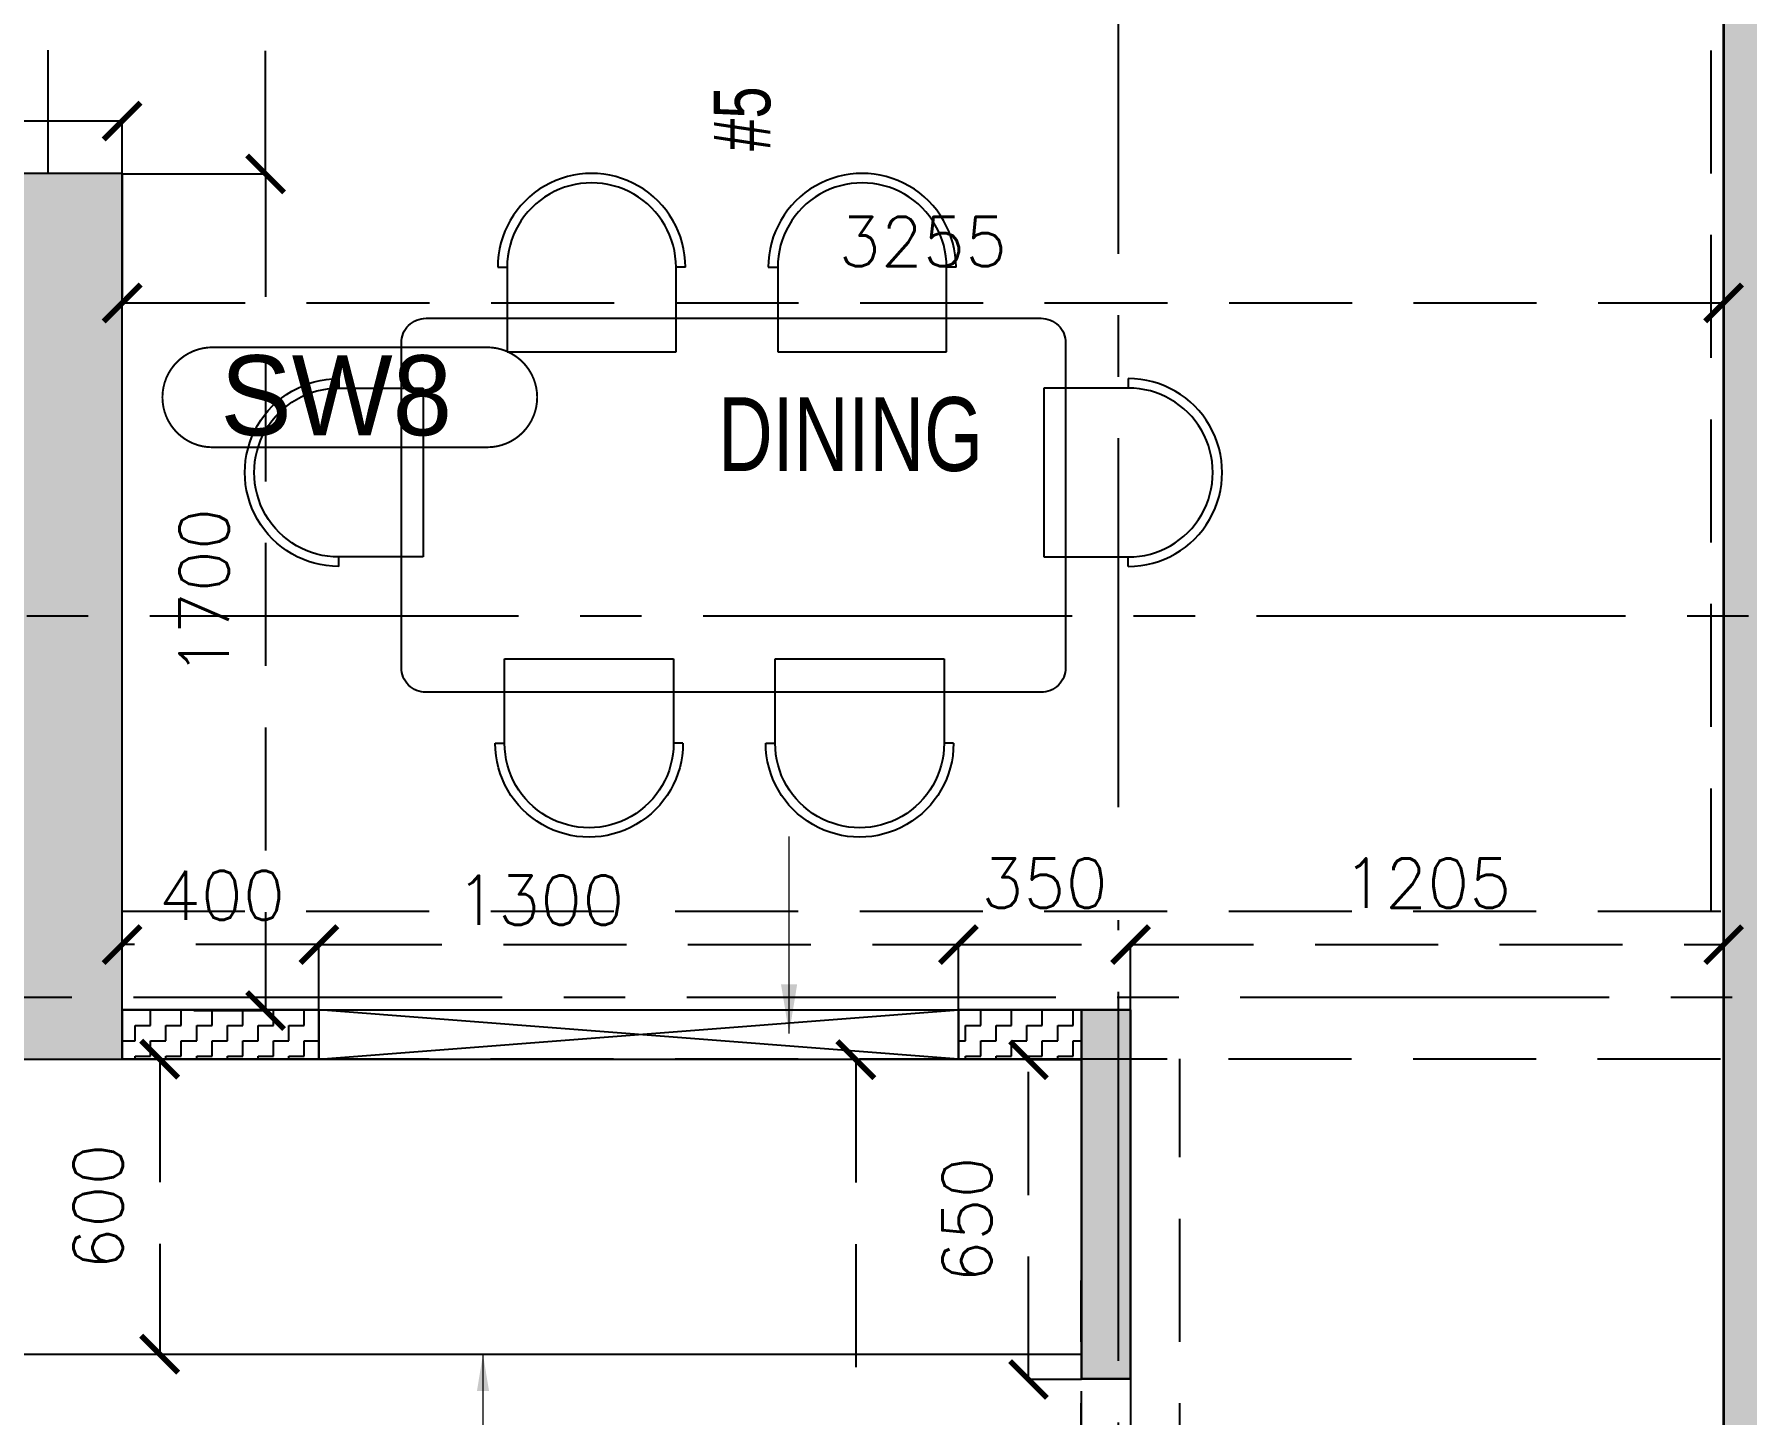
# Model space of a CAD drawing. Header units: millimetres. Extents: x 1167879 to 1231451, y -5731814 to -5645217.
# Drawn here: x 1202764 to 1206244, y -5708823 to -5706017 of the extents above; entities that cross this region are included whole.
import ezdxf

# ---------------------------------------------------------------- set-up
doc = ezdxf.new("R2010")
doc.units = ezdxf.units.MM
doc.header["$LTSCALE"] = 1000
doc.header["$MEASUREMENT"] = 0
for name, pattern in [('2BHK-A - BACK$0$AUDIT_D_120904163729-0', [0]), ('2BHK-A - BACK$0$HIDDEN', [0.375, 0.25, -0.125]), ('AUDIT_D_120904163729-0', [0]), ('T8(T9 IS SIMILAR) - DIMENSION & TEXTING$0$HIDDEN', [0.375, 0.25, -0.125]), ('T8(T9 IS SIMILAR)$0$$0$HIDDEN', [0.375, 0.25, -0.125]), ('T8_REFUGE COLUMNS$0$CENTER2', [1.125, 0.75, -0.125, 0.125, -0.125])]:
    doc.linetypes.add(name, pattern=pattern)
doc.layers.get('0').update_dxf_attribs({"linetype": 'AUDIT_D_120904163729-0'})
for name, color, linetype in [('2BHK-A - BACK$0$2BHK-A - FRONT$0$a-furniture', 8, 'Continuous'), ('2BHK-A - BACK$0$A-HATCH -160', 251, '2BHK-A - BACK$0$AUDIT_D_120904163729-0'), ('2BHK-A - BACK$0$a-KIT FIX', 251, 'Continuous'), ('2BHK-A - BACK$0$A-LINTEL', 5, '2BHK-A - BACK$0$HIDDEN'), ('2BHK-A - BACK$0$CUT-OUT', 49, 'Continuous'), ('T8(T9 IS SIMILAR) - DIMENSION & TEXTING$0$A-DIMENSIONS', 2, 'T8(T9 IS SIMILAR) - DIMENSION & TEXTING$0$HIDDEN'), ('T8(T9 IS SIMILAR)$0$$6$a-beam 2', 50, 'Continuous'), ('T8(T9 IS SIMILAR)$0$S-BEAM', 20, 'T8(T9 IS SIMILAR)$0$$0$HIDDEN'), ('T8_REFUGE COLUMNS$0$A-CENTERLINE', 193, 'T8_REFUGE COLUMNS$0$CENTER2'), ('T8_REFUGE COLUMNS$0$A-RCC COLS', 3, 'Continuous'), ('T8_TYPICAL COLUMNS$0$A-RCC COLS', 3, 'Continuous')]:
    doc.layers.add(name, color=color, linetype=linetype)
for name, color, linetype, lineweight in [('2BHK-A - BACK$0$A-WALL- 160', 6, 'Continuous', 30), ('T8(T9 IS SIMILAR) - DIMENSION & TEXTING$0$a-Text', 4, 'Continuous', 0), ('T8(T9 IS SIMILAR) - DIMENSION & TEXTING$0$R0-18-10-2014-T1-1st Podium Floor Plan$0$Text', 2, 'Continuous', 0), ('T8(T9 IS SIMILAR)$0$D&W', 8, 'Continuous', 25), ('T8_REFUGE COLUMNS$0$A-COLUMN NO size reduce', 81, 'Continuous', 25)]:
    doc.layers.add(name, color=color, linetype=linetype, lineweight=lineweight)
doc.layers.add('T8_REFUGE COLUMNS$0$COL-HATCH', color=7, linetype='Continuous', lineweight=25, true_color=0xa3a3a3)
doc.styles.add('T8(T9 IS SIMILAR) - DIMENSION & TEXTING$0$ARIAL ARROW', font='swisscl.ttf')
doc.styles.add('T8(T9 IS SIMILAR) - DIMENSION & TEXTING$0$Romans 1', font='romans.shx', dxfattribs={"height": 100})
doc.styles.add('T8(T9 IS SIMILAR) - DIMENSION & TEXTING$0$Tahoma', font='tahoma.ttf')
doc.styles.add('T8_REFUGE COLUMNS$0$STANDARD', font='GOTHIC.TTF')
doc.dimstyles.new('T8(T9 IS SIMILAR) - DIMENSION & TEXTING$0$ALPINE S', dxfattribs={"dimscale": 0, "dimtxt": 100, "dimasz": 75, "dimexe": 0, "dimexo": 0, "dimgap": 75, "dimtad": 1, "dimdec": 0, "dimzin": 0, "dimdsep": 46, "dimtxsty": 'T8(T9 IS SIMILAR) - DIMENSION & TEXTING$0$Romans 1', "dimblk": 'T8(T9 IS SIMILAR) - DIMENSION & TEXTING$0$_ArchTick', "dimcen": 0.09, "dimclrd": 256, "dimclre": 256, "dimclrt": 7, "dimadec": 0, "dimazin": 0, "dimtfac": 1, "dimtdec": 0, "dimtofl": 0, "dimtmove": 1, "dimatfit": 0, "dimldrblk": 'T8(T9 IS SIMILAR) - DIMENSION & TEXTING$0$_Open90', "dimfxl": 1, "dimtolj": 1, "dimtzin": 0, "dimarcsym": 0})
doc.dimstyles.new('T8(T9 IS SIMILAR) - DIMENSION & TEXTING$0$SAMATA STD', dxfattribs={"dimtxt": 100, "dimasz": 50, "dimexe": 50, "dimexo": 50, "dimgap": 10, "dimtad": 0, "dimdec": 0, "dimrnd": 5, "dimzin": 0, "dimdsep": 46, "dimtxsty": 'T8(T9 IS SIMILAR) - DIMENSION & TEXTING$0$Tahoma', "dimblk": 'T8(T9 IS SIMILAR) - DIMENSION & TEXTING$0$_Origin2', "dimcen": -50, "dimdle": 50, "dimclrd": 7, "dimclre": 7, "dimclrt": 7, "dimadec": 0, "dimazin": 0, "dimtfac": 1, "dimtdec": 0, "dimtmove": 1, "dimatfit": 3, "dimfxl": 150, "dimtfill": 1, "dimtolj": 1, "dimtzin": 0, "dimlwd": -1, "dimlwe": -1, "dimarcsym": 0})
pattern_1 = [(9e-15, (7e-09, 0), (31.25, 31.25), [31.25, -31.25]), (90, (31.25, 0), (-31.25, 31.25), [31.25, -31.25])]

# ---------------------------------------------------------------- blocks, each defined once
blk = doc.blocks.new('T8(T9 IS SIMILAR) - DIMENSION & TEXTING$0$_ArchTick')
at = {"color": 0, "linetype": 'ByBlock', "const_width": 0.15}
blk.add_lwpolyline([(-0.5, -0.5), (0.5, 0.5)], dxfattribs=at)
blk = doc.blocks.new('*D488')
at = {"layer": 'T8(T9 IS SIMILAR) - DIMENSION & TEXTING$0$A-DIMENSIONS', "linetype": 'T8(T9 IS SIMILAR) - DIMENSION & TEXTING$0$HIDDEN', "lineweight": -2, "transparency": 16777216}
for p, q in [((1204892.3, -5708101.3), (1204784.6, -5708101.3)), ((1204892.3, -5708751), (1204784.6, -5708751))]:
    blk.add_line(p, q, dxfattribs=at)
at = {"layer": 'T8(T9 IS SIMILAR) - DIMENSION & TEXTING$0$A-DIMENSIONS', "lineweight": -2, "transparency": 16777216}
blk.add_line((1204784.6, -5708751), (1204784.6, -5708101.3), dxfattribs=at)
at = {"layer": 'T8(T9 IS SIMILAR) - DIMENSION & TEXTING$0$A-DIMENSIONS', "linetype": 'ByBlock', "lineweight": -2, "transparency": 16777216, "xscale": 75, "yscale": 75, "zscale": 75}
for p, rotation in [((1204784.6, -5708101.3), 90), ((1204784.6, -5708751), 270)]:
    blk.add_blockref('T8(T9 IS SIMILAR) - DIMENSION & TEXTING$0$_ArchTick', p, dxfattribs=dict(at, rotation=rotation))
at = {"layer": 'T8(T9 IS SIMILAR) - DIMENSION & TEXTING$0$A-DIMENSIONS', "color": 7, "linetype": 'ByBlock', "transparency": 16777216, "insert": (1204659.6, -5708426.1), "char_height": 100, "attachment_point": 5, "rotation": 90, "style": 'T8(T9 IS SIMILAR) - DIMENSION & TEXTING$0$Romans 1'}
blk.add_mtext('\\A1;650', dxfattribs=at)
blk = doc.blocks.new('T8(T9 IS SIMILAR) - DIMENSION & TEXTING$0$_Open90')
at = {"color": 0, "linetype": 'ByBlock', "lineweight": -2}
for p, q in [((-0.5, 0.5), (0, 0)), ((0, 0), (-1, 0)), ((0, 0), (-0.5, -0.5))]:
    blk.add_line(p, q, dxfattribs=at)
blk = doc.blocks.new('*D491')
at = {"layer": 'T8(T9 IS SIMILAR) - DIMENSION & TEXTING$0$A-DIMENSIONS', "linetype": 'T8(T9 IS SIMILAR) - DIMENSION & TEXTING$0$HIDDEN', "lineweight": -2, "transparency": 16777216}
for p, q in [((1204498.4, -5708100.9), (1204433.5, -5708100.9)), ((1204498.4, -5710550.9), (1204433.5, -5710550.9))]:
    blk.add_line(p, q, dxfattribs=at)
at = {"layer": 'T8(T9 IS SIMILAR) - DIMENSION & TEXTING$0$A-DIMENSIONS', "lineweight": -2, "transparency": 16777216}
blk.add_line((1204433.5, -5708100.9), (1204433.5, -5710550.9), dxfattribs=at)
at = {"layer": 'T8(T9 IS SIMILAR) - DIMENSION & TEXTING$0$A-DIMENSIONS', "linetype": 'ByBlock', "lineweight": -2, "transparency": 16777216, "xscale": 75, "yscale": 75, "zscale": 75}
for p, rotation in [((1204433.5, -5708100.9), 90), ((1204433.5, -5710550.9), 270)]:
    blk.add_blockref('T8(T9 IS SIMILAR) - DIMENSION & TEXTING$0$_ArchTick', p, dxfattribs=dict(at, rotation=rotation))
at = {"layer": 'T8(T9 IS SIMILAR) - DIMENSION & TEXTING$0$A-DIMENSIONS', "color": 7, "linetype": 'ByBlock', "transparency": 16777216, "insert": (1204308.5, -5709325.9), "char_height": 100, "attachment_point": 5, "rotation": 90, "style": 'T8(T9 IS SIMILAR) - DIMENSION & TEXTING$0$Romans 1'}
blk.add_mtext('\\A1;2450', dxfattribs=at)
blk = doc.blocks.new('*D451')
at = {"layer": 'T8(T9 IS SIMILAR) - DIMENSION & TEXTING$0$A-DIMENSIONS', "linetype": 'T8(T9 IS SIMILAR) - DIMENSION & TEXTING$0$HIDDEN', "lineweight": -2, "transparency": 16777216}
for p, q in [((1203039.8, -5702325.8), (1203233.8, -5702325.8)), ((1202942.3, -5706300.9), (1203233.8, -5706300.9))]:
    blk.add_line(p, q, dxfattribs=at)
at = {"layer": 'T8(T9 IS SIMILAR) - DIMENSION & TEXTING$0$A-DIMENSIONS', "lineweight": -2, "transparency": 16777216}
blk.add_line((1203233.8, -5706300.9), (1203233.8, -5702325.8), dxfattribs=at)
at = {"layer": 'T8(T9 IS SIMILAR) - DIMENSION & TEXTING$0$A-DIMENSIONS', "linetype": 'ByBlock', "lineweight": -2, "transparency": 16777216, "xscale": 75, "yscale": 75, "zscale": 75}
for p, rotation in [((1203233.8, -5702325.8), 90), ((1203233.8, -5706300.9), 270)]:
    blk.add_blockref('T8(T9 IS SIMILAR) - DIMENSION & TEXTING$0$_ArchTick', p, dxfattribs=dict(at, rotation=rotation))
at = {"layer": 'T8(T9 IS SIMILAR) - DIMENSION & TEXTING$0$A-DIMENSIONS', "color": 7, "linetype": 'ByBlock', "transparency": 16777216, "insert": (1203108.8, -5704313.4), "char_height": 100, "attachment_point": 5, "rotation": 90, "style": 'T8(T9 IS SIMILAR) - DIMENSION & TEXTING$0$Romans 1'}
blk.add_mtext('\\A1;3975', dxfattribs=at)
blk = doc.blocks.new('*D452')
at = {"layer": 'T8(T9 IS SIMILAR) - DIMENSION & TEXTING$0$A-DIMENSIONS', "linetype": 'T8(T9 IS SIMILAR) - DIMENSION & TEXTING$0$HIDDEN', "lineweight": -2, "transparency": 16777216}
for p, q in [((1203088, -5706300.9), (1203233.8, -5706300.9)), ((1203088, -5708001.3), (1203233.8, -5708001.3))]:
    blk.add_line(p, q, dxfattribs=at)
at = {"layer": 'T8(T9 IS SIMILAR) - DIMENSION & TEXTING$0$A-DIMENSIONS', "lineweight": -2, "transparency": 16777216}
blk.add_line((1203233.8, -5706300.9), (1203233.8, -5708001.3), dxfattribs=at)
at = {"layer": 'T8(T9 IS SIMILAR) - DIMENSION & TEXTING$0$A-DIMENSIONS', "linetype": 'ByBlock', "lineweight": -2, "transparency": 16777216, "xscale": 75, "yscale": 75, "zscale": 75}
for p, rotation in [((1203233.8, -5706300.9), 90), ((1203233.8, -5708001.3), 270)]:
    blk.add_blockref('T8(T9 IS SIMILAR) - DIMENSION & TEXTING$0$_ArchTick', p, dxfattribs=dict(at, rotation=rotation))
at = {"layer": 'T8(T9 IS SIMILAR) - DIMENSION & TEXTING$0$A-DIMENSIONS', "color": 7, "linetype": 'ByBlock', "transparency": 16777216, "insert": (1203108.8, -5707151.1), "char_height": 100, "attachment_point": 5, "rotation": 90, "style": 'T8(T9 IS SIMILAR) - DIMENSION & TEXTING$0$Romans 1'}
blk.add_mtext('\\A1;1700', dxfattribs=at)
blk = doc.blocks.new('*D453')
at = {"layer": 'T8(T9 IS SIMILAR) - DIMENSION & TEXTING$0$A-DIMENSIONS', "linetype": 'T8(T9 IS SIMILAR) - DIMENSION & TEXTING$0$HIDDEN', "lineweight": -2, "transparency": 16777216}
for p, q in [((1202942.3, -5706300.9), (1202942.3, -5706563.1)), ((1206197.3, -5706300.9), (1206197.3, -5706563.1))]:
    blk.add_line(p, q, dxfattribs=at)
at = {"layer": 'T8(T9 IS SIMILAR) - DIMENSION & TEXTING$0$A-DIMENSIONS', "lineweight": -2, "transparency": 16777216}
blk.add_line((1202942.3, -5706563.1), (1206197.3, -5706563.1), dxfattribs=at)
at = {"layer": 'T8(T9 IS SIMILAR) - DIMENSION & TEXTING$0$A-DIMENSIONS', "linetype": 'ByBlock', "lineweight": -2, "transparency": 16777216, "xscale": 75, "yscale": 75, "zscale": 75, "rotation": 180}
blk.add_blockref('T8(T9 IS SIMILAR) - DIMENSION & TEXTING$0$_ArchTick', (1202942.3, -5706563.1), dxfattribs=at)
at = {"layer": 'T8(T9 IS SIMILAR) - DIMENSION & TEXTING$0$A-DIMENSIONS', "linetype": 'ByBlock', "lineweight": -2, "transparency": 16777216, "xscale": 75, "yscale": 75, "zscale": 75}
blk.add_blockref('T8(T9 IS SIMILAR) - DIMENSION & TEXTING$0$_ArchTick', (1206197.3, -5706563.1), dxfattribs=at)
at = {"layer": 'T8(T9 IS SIMILAR) - DIMENSION & TEXTING$0$A-DIMENSIONS', "color": 7, "linetype": 'ByBlock', "transparency": 16777216, "insert": (1204569.8, -5706438.1), "char_height": 100, "attachment_point": 5, "style": 'T8(T9 IS SIMILAR) - DIMENSION & TEXTING$0$Romans 1'}
blk.add_mtext('\\A1;3255', dxfattribs=at)
blk = doc.blocks.new('*D289')
at = {"layer": 'T8(T9 IS SIMILAR) - DIMENSION & TEXTING$0$A-DIMENSIONS', "linetype": 'T8(T9 IS SIMILAR) - DIMENSION & TEXTING$0$HIDDEN', "lineweight": -2, "transparency": 16777216}
for p, q in [((1202942.1, -5708099.9), (1203018.6, -5708099.9)), ((1202942.1, -5708699.5), (1203018.6, -5708699.5))]:
    blk.add_line(p, q, dxfattribs=at)
at = {"layer": 'T8(T9 IS SIMILAR) - DIMENSION & TEXTING$0$A-DIMENSIONS', "lineweight": -2, "transparency": 16777216}
blk.add_line((1203018.6, -5708099.9), (1203018.6, -5708699.5), dxfattribs=at)
at = {"layer": 'T8(T9 IS SIMILAR) - DIMENSION & TEXTING$0$A-DIMENSIONS', "linetype": 'ByBlock', "lineweight": -2, "transparency": 16777216, "xscale": 75, "yscale": 75, "zscale": 75}
for p, rotation in [((1203018.6, -5708099.9), 90), ((1203018.6, -5708699.5), 270)]:
    blk.add_blockref('T8(T9 IS SIMILAR) - DIMENSION & TEXTING$0$_ArchTick', p, dxfattribs=dict(at, rotation=rotation))
at = {"layer": 'T8(T9 IS SIMILAR) - DIMENSION & TEXTING$0$A-DIMENSIONS', "color": 7, "linetype": 'ByBlock', "transparency": 16777216, "insert": (1202893.6, -5708399.7), "char_height": 100, "attachment_point": 5, "rotation": 90, "style": 'T8(T9 IS SIMILAR) - DIMENSION & TEXTING$0$Romans 1'}
blk.add_mtext('\\A1;600', dxfattribs=at)
blk = doc.blocks.new('T8(T9 IS SIMILAR) - DIMENSION & TEXTING$0$_Origin2')
at = {"color": 0, "linetype": 'ByBlock', "lineweight": -2}
blk.add_line((-0.5, 0), (-1, 0), dxfattribs=at)
for radius in [0.5, 0.25]:
    blk.add_circle((0, 0), radius, dxfattribs=at)
blk = doc.blocks.new('*D292')
at = {"layer": 'T8(T9 IS SIMILAR) - DIMENSION & TEXTING$0$A-DIMENSIONS', "linetype": 'T8(T9 IS SIMILAR) - DIMENSION & TEXTING$0$HIDDEN', "lineweight": -2, "transparency": 16777216}
for p, q in [((1202091.8, -5706299.9), (1202091.8, -5706193.5)), ((1202942.1, -5706299.9), (1202942.1, -5706193.5))]:
    blk.add_line(p, q, dxfattribs=at)
at = {"layer": 'T8(T9 IS SIMILAR) - DIMENSION & TEXTING$0$A-DIMENSIONS', "lineweight": -2, "transparency": 16777216}
blk.add_line((1202942.1, -5706193.5), (1202091.8, -5706193.5), dxfattribs=at)
at = {"layer": 'T8(T9 IS SIMILAR) - DIMENSION & TEXTING$0$A-DIMENSIONS', "linetype": 'ByBlock', "lineweight": -2, "transparency": 16777216, "xscale": 75, "yscale": 75, "zscale": 75, "rotation": 180}
blk.add_blockref('T8(T9 IS SIMILAR) - DIMENSION & TEXTING$0$_ArchTick', (1202091.8, -5706193.5), dxfattribs=at)
at = {"layer": 'T8(T9 IS SIMILAR) - DIMENSION & TEXTING$0$A-DIMENSIONS', "linetype": 'ByBlock', "lineweight": -2, "transparency": 16777216, "xscale": 75, "yscale": 75, "zscale": 75}
blk.add_blockref('T8(T9 IS SIMILAR) - DIMENSION & TEXTING$0$_ArchTick', (1202942.1, -5706193.5), dxfattribs=at)
at = {"layer": 'T8(T9 IS SIMILAR) - DIMENSION & TEXTING$0$A-DIMENSIONS', "color": 7, "linetype": 'ByBlock', "transparency": 16777216, "insert": (1202516.9, -5706068.5), "char_height": 100, "attachment_point": 5, "style": 'T8(T9 IS SIMILAR) - DIMENSION & TEXTING$0$Romans 1'}
blk.add_mtext('\\A1;850', dxfattribs=at)
blk = doc.blocks.new('*D224')
at = {"layer": 'T8(T9 IS SIMILAR) - DIMENSION & TEXTING$0$A-DIMENSIONS', "linetype": 'T8(T9 IS SIMILAR) - DIMENSION & TEXTING$0$HIDDEN', "lineweight": -2, "transparency": 16777216}
for p, q in [((1202942.1, -5707999.9), (1202942.1, -5707867.1)), ((1203342.1, -5707999.9), (1203342.1, -5707867.1))]:
    blk.add_line(p, q, dxfattribs=at)
at = {"layer": 'T8(T9 IS SIMILAR) - DIMENSION & TEXTING$0$A-DIMENSIONS', "lineweight": -2, "transparency": 16777216}
blk.add_line((1203342.1, -5707867.1), (1202942.1, -5707867.1), dxfattribs=at)
at = {"layer": 'T8(T9 IS SIMILAR) - DIMENSION & TEXTING$0$A-DIMENSIONS', "linetype": 'ByBlock', "lineweight": -2, "transparency": 16777216, "xscale": 75, "yscale": 75, "zscale": 75, "rotation": 180}
blk.add_blockref('T8(T9 IS SIMILAR) - DIMENSION & TEXTING$0$_ArchTick', (1202942.1, -5707867.1), dxfattribs=at)
at = {"layer": 'T8(T9 IS SIMILAR) - DIMENSION & TEXTING$0$A-DIMENSIONS', "linetype": 'ByBlock', "lineweight": -2, "transparency": 16777216, "xscale": 75, "yscale": 75, "zscale": 75}
blk.add_blockref('T8(T9 IS SIMILAR) - DIMENSION & TEXTING$0$_ArchTick', (1203342.1, -5707867.1), dxfattribs=at)
at = {"layer": 'T8(T9 IS SIMILAR) - DIMENSION & TEXTING$0$A-DIMENSIONS', "color": 7, "linetype": 'ByBlock', "transparency": 16777216, "insert": (1203144.9, -5707767), "char_height": 100, "attachment_point": 5, "style": 'T8(T9 IS SIMILAR) - DIMENSION & TEXTING$0$Romans 1'}
blk.add_mtext('\\A1;400', dxfattribs=at)
blk = doc.blocks.new('*D225')
at = {"layer": 'T8(T9 IS SIMILAR) - DIMENSION & TEXTING$0$A-DIMENSIONS', "linetype": 'T8(T9 IS SIMILAR) - DIMENSION & TEXTING$0$HIDDEN', "lineweight": -2, "transparency": 16777216}
for p, q in [((1203342.1, -5708000.1), (1203342.1, -5707867.1)), ((1204642.1, -5708000.1), (1204642.1, -5707867.1))]:
    blk.add_line(p, q, dxfattribs=at)
at = {"layer": 'T8(T9 IS SIMILAR) - DIMENSION & TEXTING$0$A-DIMENSIONS', "lineweight": -2, "transparency": 16777216}
blk.add_line((1203342.1, -5707867.1), (1204642.1, -5707867.1), dxfattribs=at)
at = {"layer": 'T8(T9 IS SIMILAR) - DIMENSION & TEXTING$0$A-DIMENSIONS', "linetype": 'ByBlock', "lineweight": -2, "transparency": 16777216, "xscale": 75, "yscale": 75, "zscale": 75, "rotation": 180}
blk.add_blockref('T8(T9 IS SIMILAR) - DIMENSION & TEXTING$0$_ArchTick', (1203342.1, -5707867.1), dxfattribs=at)
at = {"layer": 'T8(T9 IS SIMILAR) - DIMENSION & TEXTING$0$A-DIMENSIONS', "linetype": 'ByBlock', "lineweight": -2, "transparency": 16777216, "xscale": 75, "yscale": 75, "zscale": 75}
blk.add_blockref('T8(T9 IS SIMILAR) - DIMENSION & TEXTING$0$_ArchTick', (1204642.1, -5707867.1), dxfattribs=at)
at = {"layer": 'T8(T9 IS SIMILAR) - DIMENSION & TEXTING$0$A-DIMENSIONS', "color": 7, "linetype": 'ByBlock', "transparency": 16777216, "insert": (1203791.8, -5707776.7), "char_height": 100, "attachment_point": 5, "style": 'T8(T9 IS SIMILAR) - DIMENSION & TEXTING$0$Romans 1', "bg_fill": 3, "box_fill_scale": 1.25, "bg_fill_color": 256, "bg_fill_true_color": 13158600, "bg_fill_transparency": 0}
blk.add_mtext('\\A1;1300', dxfattribs=at)
blk = doc.blocks.new('*D226')
at = {"layer": 'T8(T9 IS SIMILAR) - DIMENSION & TEXTING$0$A-DIMENSIONS', "linetype": 'T8(T9 IS SIMILAR) - DIMENSION & TEXTING$0$HIDDEN', "lineweight": -2, "transparency": 16777216}
for p, q in [((1204642.1, -5707999.9), (1204642.1, -5707867.1)), ((1204992.1, -5707999.9), (1204992.1, -5707867.1))]:
    blk.add_line(p, q, dxfattribs=at)
at = {"layer": 'T8(T9 IS SIMILAR) - DIMENSION & TEXTING$0$A-DIMENSIONS', "lineweight": -2, "transparency": 16777216}
blk.add_line((1204642.1, -5707867.1), (1204992.1, -5707867.1), dxfattribs=at)
at = {"layer": 'T8(T9 IS SIMILAR) - DIMENSION & TEXTING$0$A-DIMENSIONS', "color": 7, "linetype": 'ByBlock', "transparency": 16777216, "insert": (1204817.1, -5707742.1), "char_height": 100, "attachment_point": 5, "style": 'T8(T9 IS SIMILAR) - DIMENSION & TEXTING$0$Romans 1', "bg_fill": 3, "box_fill_scale": 1.25, "bg_fill_color": 256, "bg_fill_true_color": 13158600, "bg_fill_transparency": 0}
blk.add_mtext('\\A1;350', dxfattribs=at)
at = {"layer": 'T8(T9 IS SIMILAR) - DIMENSION & TEXTING$0$A-DIMENSIONS', "linetype": 'ByBlock', "lineweight": -2, "transparency": 16777216, "xscale": 75, "yscale": 75, "zscale": 75, "rotation": 180}
blk.add_blockref('T8(T9 IS SIMILAR) - DIMENSION & TEXTING$0$_ArchTick', (1204642.1, -5707867.1), dxfattribs=at)
at = {"layer": 'T8(T9 IS SIMILAR) - DIMENSION & TEXTING$0$A-DIMENSIONS', "linetype": 'ByBlock', "lineweight": -2, "transparency": 16777216, "xscale": 75, "yscale": 75, "zscale": 75}
blk.add_blockref('T8(T9 IS SIMILAR) - DIMENSION & TEXTING$0$_ArchTick', (1204992.1, -5707867.1), dxfattribs=at)
blk = doc.blocks.new('*D227')
at = {"layer": 'T8(T9 IS SIMILAR) - DIMENSION & TEXTING$0$A-DIMENSIONS', "linetype": 'T8(T9 IS SIMILAR) - DIMENSION & TEXTING$0$HIDDEN', "lineweight": -2, "transparency": 16777216}
for p, q in [((1204992.1, -5707999.9), (1204992.1, -5707867.1)), ((1206197.5, -5707999.9), (1206197.5, -5707867.1))]:
    blk.add_line(p, q, dxfattribs=at)
at = {"layer": 'T8(T9 IS SIMILAR) - DIMENSION & TEXTING$0$A-DIMENSIONS', "lineweight": -2, "transparency": 16777216}
blk.add_line((1204992.1, -5707867.1), (1206197.5, -5707867.1), dxfattribs=at)
at = {"layer": 'T8(T9 IS SIMILAR) - DIMENSION & TEXTING$0$A-DIMENSIONS', "linetype": 'ByBlock', "lineweight": -2, "transparency": 16777216, "xscale": 75, "yscale": 75, "zscale": 75, "rotation": 180}
blk.add_blockref('T8(T9 IS SIMILAR) - DIMENSION & TEXTING$0$_ArchTick', (1204992.1, -5707867.1), dxfattribs=at)
at = {"layer": 'T8(T9 IS SIMILAR) - DIMENSION & TEXTING$0$A-DIMENSIONS', "linetype": 'ByBlock', "lineweight": -2, "transparency": 16777216, "xscale": 75, "yscale": 75, "zscale": 75}
blk.add_blockref('T8(T9 IS SIMILAR) - DIMENSION & TEXTING$0$_ArchTick', (1206197.5, -5707867.1), dxfattribs=at)
at = {"layer": 'T8(T9 IS SIMILAR) - DIMENSION & TEXTING$0$A-DIMENSIONS', "color": 7, "linetype": 'ByBlock', "transparency": 16777216, "insert": (1205594.8, -5707742.1), "char_height": 100, "attachment_point": 5, "style": 'T8(T9 IS SIMILAR) - DIMENSION & TEXTING$0$Romans 1', "bg_fill": 3, "box_fill_scale": 1.25, "bg_fill_color": 256, "bg_fill_true_color": 13158600, "bg_fill_transparency": 0}
blk.add_mtext('\\A1;1205', dxfattribs=at)
blk = doc.blocks.new('T8_REFUGE COLUMNS')
at = {"layer": 'T8_REFUGE COLUMNS$0$COL-HATCH', "linetype": 'ByBlock'}
h = blk.add_hatch(color=256, dxfattribs=at)
h.dxf.hatch_style = 1
h.paths.add_polyline_path([(1202942.1, -5706299.9), (1202692.1, -5706299.9), (1202692.1, -5708099.9), (1202942.1, -5708099.9)])
at = {"layer": 'T8_REFUGE COLUMNS$0$A-CENTERLINE'}
for p, q in [((1204967.1, -5719963), (1204967.1, -5698299.6)), ((1217248.2, -5707199.9), (1182156.9, -5707199.9)), ((1217215, -5707974.9), (1182156.9, -5707974.9))]:
    blk.add_line(p, q, dxfattribs=at)
at = {"layer": 'T8_REFUGE COLUMNS$0$A-COLUMN NO size reduce', "linetype": 'ByBlock', "const_width": 3.9, "elevation": 0}
blk.add_lwpolyline([(1203125.7, -5706856.4, -1), (1203125.7, -5706653.3), (1203684.3, -5706653.3, -1), (1203684.3, -5706856.4)], format="xyb", close=True, dxfattribs=at)
at = {"layer": 'T8_REFUGE COLUMNS$0$A-RCC COLS', "linetype": 'ByBlock'}
blk.add_lwpolyline([(1202942.1, -5706299.9), (1202692.1, -5706299.9), (1202692.1, -5708099.9), (1202942.1, -5708099.9)], close=True, dxfattribs=at)
at = {"layer": 'T8_REFUGE COLUMNS$0$A-COLUMN NO size reduce', "linetype": 'ByBlock', "insert": (1203142, -5706669.5, 0), "char_height": 162.5, "attachment_point": 1, "style": 'T8_REFUGE COLUMNS$0$STANDARD'}
blk.add_mtext_dynamic_manual_height_columns('SW8', width=444.685, gutter_width=500, heights=[0], dxfattribs=at)
blk = doc.blocks.new('T8_TYPICAL COLUMNS')
at = {"layer": 'T8_TYPICAL COLUMNS$0$A-RCC COLS', "linetype": 'ByBlock'}
blk.add_blockref('T8_REFUGE COLUMNS', (0, 0), dxfattribs=at)
blk = doc.blocks.new('2BHK-A - BACK$0$2BHK-A - FRONT$0$A$C50024E40')
at = {"color": 0, "linetype": 'ByBlock'}
for p, q in [((0, 0), (0, -225)), ((450, 0), (0, 0)), ((450, -225), (450, 0)), ((-25, -225), (0, -225)), ((475, -225), (450, -225))]:
    blk.add_line(p, q, dxfattribs=at)
for major_axis in [(-176.8, 176.8), (-159.1, 159.1)]:
    blk.add_ellipse((225, -225), major_axis=major_axis, ratio=1, start_param=0.785398, end_param=3.926991, dxfattribs=at)
blk = doc.blocks.new('2BHK-A - BACK')
at = {"layer": '2BHK-A - BACK$0$A-HATCH -160', "linetype": 'ByBlock'}
h = blk.add_hatch(dxfattribs=at)
h.set_pattern_fill('ZIGZAG', color=256, scale=250)
h.set_pattern_definition([(9e-15, (-0.22, 0.45), (31.25, 31.25), [31.25, -31.25]), (90, (31.03, 0.45), (-31.25, 31.25), [31.25, -31.25])])
h.paths.add_polyline_path([(1196642.1, -5706299.9), (1198342.2, -5706299.9), (1198342.2, -5706399.9), (1196642.1, -5706399.9)])
h.paths.add_polyline_path([(1199382.6, -5705299.9), (1199382.6, -5705199.9), (1201592.2, -5705199.9), (1201592.2, -5705299.9), (1200442.1, -5705299.9), (1200442.1, -5705399.9), (1200342.1, -5705399.9), (1200342.1, -5705299.9)])
h.paths.add_polyline_path([(1200442.1, -5706399.9), (1201341.8, -5706399.9), (1201341.8, -5706299.9), (1200442.1, -5706299.9)])
h.paths.add_polyline_path([(1202091.8, -5706299.9), (1202691.8, -5706299.9), (1202691.8, -5706399.9), (1202091.8, -5706399.9)])
h.paths.add_polyline_path([(1204892.1, -5708749.5), (1204992.1, -5708749.5), (1204992.1, -5707999.9), (1204892.1, -5707999.9)])
h.paths.add_polyline_path([(1204892.1, -5709649.5), (1204992.1, -5709649.5), (1204992.1, -5710549.5), (1204892.1, -5710549.5)])
h.paths.add_polyline_path([(1200142, -5708600.5), (1200257, -5708600.5), (1200257.1, -5708700.5), (1200042, -5708700.5), (1200042, -5708099.9), (1200142, -5708099.9)])
h.paths.add_polyline_path([(1202792.1, -5701189.9), (1203427.1, -5701189.9), (1203427.1, -5701089.9), (1202792.1, -5701089.9)])
h = blk.add_hatch(dxfattribs=at)
h.set_pattern_fill('HEX', color=256, scale=150)
h.set_pattern_definition([(9e-15, (-0.22, 0.45), (0, 32.47595264), [18.75, -37.5]), (120, (-0.22, 0.45), (-28.125, -16.23797632), [18.75, -37.5]), (60, (18.53, 0.45), (-28.125, 16.23797632), [18.75, -37.5])])
h.paths.add_polyline_path([(1206347.1, -5702324.3), (1206197.1, -5702324.3), (1206197.1, -5710748.8), (1206347.1, -5710748.8)])
h = blk.add_hatch(dxfattribs=at)
h.set_pattern_fill('ZIGZAG', color=256, scale=250)
h.set_pattern_definition(pattern_1)
h.paths.add_polyline_path([(1203342.1, -5707999.9), (1202942.1, -5707999.9), (1202942.1, -5708099.9), (1203342.1, -5708099.9)])
h = blk.add_hatch(dxfattribs=at)
h.set_pattern_fill('ZIGZAG', color=256, scale=250)
h.set_pattern_definition(pattern_1)
h.paths.add_polyline_path([(1204892.1, -5707999.9), (1204642.1, -5708000), (1204642.1, -5708100), (1204892.1, -5708100)])
at = {"layer": '2BHK-A - BACK$0$2BHK-A - FRONT$0$a-furniture'}
blk.add_lwpolyline([(1204809.9, -5707354.3), (1203559.9, -5707354.3, -0.414214), (1203509.9, -5707304.3), (1203509.9, -5706644.3, -0.414214), (1203559.9, -5706594.3), (1204809.9, -5706594.3, -0.414214), (1204859.9, -5706644.3), (1204859.9, -5707304.3, -0.414214)], format="xyb", close=True, dxfattribs=at)
at = {"layer": '2BHK-A - BACK$0$a-KIT FIX', "color": 1}
blk.add_line((1201731.8, -5708699.5), (1204892.1, -5708699.5), dxfattribs=at)
at = {"layer": '2BHK-A - BACK$0$A-LINTEL', "linetype": 'ByBlock'}
for p, q in [((1203342.1, -5707999.9), (1204642.1, -5707999.9)), ((1203342.1, -5708099.9), (1204642.1, -5708099.9))]:
    blk.add_line(p, q, dxfattribs=at)
blk.add_lwpolyline([(1203342.1, -5708099.9), (1204642.1, -5707999.8), (1204642.1, -5708099.7), (1203342.1, -5707999.9)], close=True, dxfattribs=at)
at = {"layer": '2BHK-A - BACK$0$A-WALL- 160', "linetype": 'ByBlock'}
for p, q in [((1206197.1, -5702324.3), (1206197.1, -5710748.8)), ((1206347.1, -5702324.3), (1206347.1, -5710748.8)), ((1204892.1, -5707999.9), (1204992.1, -5707999.9)), ((1204892.1, -5708749.5), (1204892.1, -5707999.9)), ((1204992.1, -5708749.5), (1204992.1, -5707999.9)), ((1204892.1, -5708749.5), (1204992.1, -5708749.5))]:
    blk.add_line(p, q, dxfattribs=at)
blk.add_lwpolyline([(1206347.1, -5702324.3), (1206347.1, -5710748.8), (1206197.1, -5710748.8), (1206197.1, -5702324.3)], dxfattribs=at)
for points in [[(1203342.1, -5707999.9), (1202942.1, -5707999.9), (1202942.1, -5708099.9), (1203342.1, -5708099.9)], [(1204892.1, -5707999.9), (1204642.1, -5708000), (1204642.1, -5708100), (1204892.1, -5708100)]]:
    blk.add_lwpolyline(points, close=True, dxfattribs=at)
at = {"layer": '2BHK-A - BACK$0$CUT-OUT', "linetype": '2BHK-A - BACK$0$HIDDEN', "ltscale": 0.5}
blk.add_lwpolyline([(1204992.1, -5709649.5), (1204892.1, -5709649.5), (1204892.1, -5708749.5), (1204992.1, -5708749.5)], close=True, dxfattribs=at)
at = {"layer": '2BHK-A - BACK$0$2BHK-A - FRONT$0$a-furniture', "zscale": 1000}
for p, xscale, yscale, rotation in [((1204068.1, -5706662.4), 0.7630874952141143, 0.7630874952141143, 180.0000066925881), ((1204618.1, -5706662.4), 0.7630874952141143, 0.7630874952141143, 180.0000066925881), ((1204815.7, -5707079.4), 0.7630874947821017, 0.7630874947821017, 89.99999330673671)]:
    blk.add_blockref('2BHK-A - BACK$0$2BHK-A - FRONT$0$A$C50024E40', p, dxfattribs=dict(at, xscale=xscale, yscale=yscale, rotation=rotation))
at = {"layer": '2BHK-A - BACK$0$2BHK-A - FRONT$0$a-furniture', "extrusion": (0, 0, -1), "xscale": 0.7630874947594001, "yscale": 0.7630874947594001, "zscale": -1000, "rotation": 89.99999330780805}
blk.add_blockref('2BHK-A - BACK$0$2BHK-A - FRONT$0$A$C50024E40', (-1203554.2, -5707079.4), dxfattribs=at)
at = {"layer": '2BHK-A - BACK$0$2BHK-A - FRONT$0$a-furniture', "extrusion": (0, 0, -1), "xscale": 0.7630874952141011, "yscale": 0.7630874952141011, "zscale": -1000}
for p in [(-1204063, -5707286.2), (-1204613, -5707286.2)]:
    blk.add_blockref('2BHK-A - BACK$0$2BHK-A - FRONT$0$A$C50024E40', p, dxfattribs=at)
blk = doc.blocks.new('T8(T9 IS SIMILAR) - DIMENSION & TEXTING')
at = {"layer": 'T8(T9 IS SIMILAR) - DIMENSION & TEXTING$0$a-Text', "style": 'T8(T9 IS SIMILAR) - DIMENSION & TEXTING$0$ARIAL ARROW'}
blk.add_text('DINING', height=150, dxfattribs=at).set_placement((1204153.7, -5706904.6))
at = {"layer": 'T8(T9 IS SIMILAR) - DIMENSION & TEXTING$0$R0-18-10-2014-T1-1st Podium Floor Plan$0$Text', "insert": (1204144.9, -5706123, -0.4), "char_height": 114.75, "width": 1702.876, "attachment_point": 3, "rotation": 90, "style": 'T8(T9 IS SIMILAR) - DIMENSION & TEXTING$0$ARIAL ARROW'}
blk.add_mtext('#5', dxfattribs=at)
at = {"layer": 'T8(T9 IS SIMILAR) - DIMENSION & TEXTING$0$A-DIMENSIONS', "linetype": 'ByBlock'}
for base, p1, p2, angle, picture, middle in [((1203233.8, -5702325.8), (1202942.3, -5706300.9), (1203039.8, -5702325.8), 270, '*D451', (1203108.8, -5704313.4)), ((1203233.8, -5708001.3), (1203088, -5706300.9), (1203088, -5708001.3), 270, '*D452', (1203108.8, -5707151.1)), ((1203018.6, -5708699.5), (1202942.1, -5708099.9), (1202942.1, -5708699.5), 90, '*D289', (1202893.6, -5708399.7)), ((1204433.5, -5710550.9), (1204498.4, -5708100.9), (1204498.4, -5710550.9), 270, '*D491', (1204308.5, -5709325.9)), ((1204784.6, -5708101.3), (1204892.3, -5708751), (1204892.3, -5708101.3), 270, '*D488', (1204659.6, -5708426.1))]:
    dim = blk.add_linear_dim(base=base, p1=p1, p2=p2, angle=angle, dimstyle='T8(T9 IS SIMILAR) - DIMENSION & TEXTING$0$ALPINE S', override={"dimscale": 1, "dimfxl": 5, "dimarcsym": 1}, dxfattribs=at)
    dim.commit()
    dim.dimension.update_dxf_attribs({"geometry": picture, "text_midpoint": middle})
for base, p1, p2, picture, middle in [((1202091.8, -5706193.5, 0.6), (1202942.1, -5706299.9), (1202091.8, -5706299.9), '*D292', (1202516.9, -5706068.5, 0.6)), ((1206197.3, -5706563.1), (1202942.3, -5706300.9), (1206197.3, -5706300.9), '*D453', (1204569.8, -5706438.1))]:
    dim = blk.add_linear_dim(base=base, p1=p1, p2=p2, dimstyle='T8(T9 IS SIMILAR) - DIMENSION & TEXTING$0$ALPINE S', override={"dimscale": 1, "dimfxl": 5, "dimarcsym": 1}, dxfattribs=at)
    dim.commit()
    dim.dimension.update_dxf_attribs({"geometry": picture, "text_midpoint": middle})
dim = blk.add_linear_dim(base=(1202942.1, -5707867.1), p1=(1203342.1, -5707999.9), p2=(1202942.1, -5707999.9), dimstyle='T8(T9 IS SIMILAR) - DIMENSION & TEXTING$0$ALPINE S', override={"dimscale": 1, "dimfxl": 5, "dimarcsym": 1}, dxfattribs=at)
dim.commit()
dim.dimension.update_dxf_attribs({"geometry": '*D224', "text_midpoint": (1203144.9, -5707892), "dimtype": 128})
at = {"layer": 'T8(T9 IS SIMILAR) - DIMENSION & TEXTING$0$R0-18-10-2014-T1-1st Podium Floor Plan$0$Text'}
blk.add_leader([(1203675.7, -5708699.5, 0), (1203675.7, -5708955.8, 0), (1204129.9, -5708955.8, 0)], dimstyle='T8(T9 IS SIMILAR) - DIMENSION & TEXTING$0$SAMATA STD', override={"dimasz": 75, "dimclrd": 2, "dimfxlon": 1, "dimarcsym": 1}, dxfattribs=at)
at = {"layer": 'T8(T9 IS SIMILAR) - DIMENSION & TEXTING$0$A-DIMENSIONS', "linetype": 'ByBlock'}
dim = blk.add_linear_dim(base=(1204642.1, -5707867.1), p1=(1203342.1, -5708000.1), p2=(1204642.1, -5708000.1), dimstyle='T8(T9 IS SIMILAR) - DIMENSION & TEXTING$0$ALPINE S', override={"dimscale": 1, "dimfxl": 5, "dimtfill": 1, "dimarcsym": 1}, dxfattribs=at)
dim.commit()
dim.dimension.update_dxf_attribs({"geometry": '*D225', "text_midpoint": (1203791.8, -5707901.7), "dimtype": 128})
dim = blk.add_linear_dim(base=(1204992.1, -5707867.1), p1=(1204642.1, -5707999.9), p2=(1204992.1, -5707999.9), dimstyle='T8(T9 IS SIMILAR) - DIMENSION & TEXTING$0$ALPINE S', override={"dimscale": 1, "dimfxl": 5, "dimtfill": 1, "dimarcsym": 1}, dxfattribs=at)
dim.commit()
dim.dimension.update_dxf_attribs({"geometry": '*D226', "text_midpoint": (1204817.1, -5707867.1), "dimtype": 128})
at = {"layer": 'T8(T9 IS SIMILAR) - DIMENSION & TEXTING$0$R0-18-10-2014-T1-1st Podium Floor Plan$0$Text'}
blk.add_leader([(1204297.9, -5708047.7, -0.4), (1204297.9, -5707703.7, -0.4), (1204297.9, -5707647.5, -0.4)], dimstyle='T8(T9 IS SIMILAR) - DIMENSION & TEXTING$0$SAMATA STD', override={"dimasz": 100, "dimclrd": 2, "dimfxlon": 1, "dimarcsym": 1}, dxfattribs=at)
at = {"layer": 'T8(T9 IS SIMILAR) - DIMENSION & TEXTING$0$A-DIMENSIONS', "linetype": 'ByBlock'}
dim = blk.add_linear_dim(base=(1206197.5, -5707867.1), p1=(1204992.1, -5707999.9), p2=(1206197.5, -5707999.9), dimstyle='T8(T9 IS SIMILAR) - DIMENSION & TEXTING$0$ALPINE S', override={"dimscale": 1, "dimfxl": 5, "dimtfill": 1, "dimarcsym": 1}, dxfattribs=at)
dim.commit()
dim.dimension.update_dxf_attribs({"geometry": '*D227', "text_midpoint": (1205594.8, -5707742.1)})
blk = doc.blocks.new('T8(T9 IS SIMILAR)')
at = {"layer": 'T8(T9 IS SIMILAR)$0$D&W', "linetype": 'ByBlock'}
for name in ['T8_TYPICAL COLUMNS', '2BHK-A - BACK']:
    blk.add_blockref(name, (0, 0), dxfattribs=at)
at = {"layer": 'T8(T9 IS SIMILAR)$0$D&W', "linetype": 'ByBlock', "xscale": -1}
blk.add_blockref('2BHK-A - BACK', (2412544.6, 0), dxfattribs=at)
at = {"layer": 'T8(T9 IS SIMILAR)$0$$6$a-beam 2', "linetype": 'ByBlock'}
blk.add_blockref('T8(T9 IS SIMILAR) - DIMENSION & TEXTING', (0, 0), dxfattribs=at)
at = {"layer": 'T8(T9 IS SIMILAR)$0$S-BEAM'}
for p, q in [((1206172, -5707799.8, -0.1), (1206171.9, -5702454.3, 0)), ((1202791.8, -5706299.4, 0.1), (1202791.8, -5705300)), ((1202941.5, -5707799.2), (1209602.4, -5707799.2)), ((1202941.2, -5708099.4), (1209602.1, -5708099.3)), ((1204891.8, -5710549.2), (1204891.9, -5708099.4, -0.8)), ((1205091.8, -5710549.2), (1205091.9, -5708099.4, -0.8))]:
    blk.add_line(p, q, dxfattribs=at)

msp = doc.modelspace()

# ---------------------------------------------------------------- block references
at = {"linetype": 'ByBlock'}
msp.add_blockref('T8(T9 IS SIMILAR) - DIMENSION & TEXTING', (0, 0), dxfattribs=at)

# ---------------------------------------------------------------- next in the draw order: block references
msp.add_blockref('T8(T9 IS SIMILAR)', (0, 0), dxfattribs=at)

doc.saveas('drawing.dxf')
